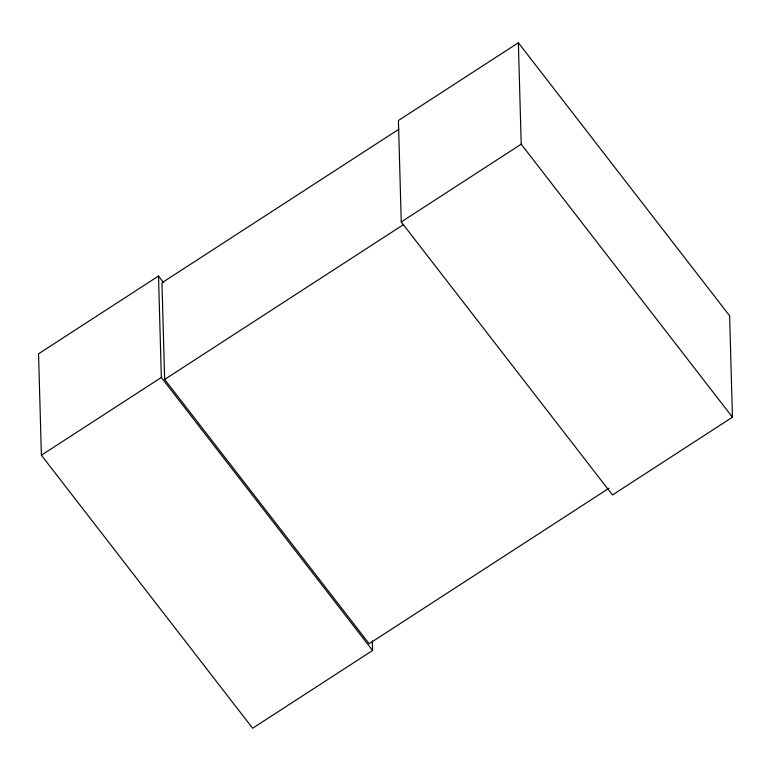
<?xml version="1.0" encoding="UTF-8"?>
<svg xmlns="http://www.w3.org/2000/svg" width="771" height="771" viewBox="0 0 771 771"><rect width="100%" height="100%" fill="white"/><g stroke="black" fill="none" stroke-linecap="round" stroke-linejoin="round"><path stroke-width="1.16" d="M163.654 282.697L158.508 276.037L38.55 353.793L41.383 455.218L252.628 728.238L372.586 650.483L372.316 640.932M518.372 42.762L398.414 120.517L401.248 221.942L612.492 494.963L732.45 417.207L729.617 315.782L518.372 42.762L521.206 144.187L732.45 417.207M398.838 129.239L161.949 282.793L164.647 379.438L369.136 643.727L609.051 488.207M41.383 455.218L161.341 377.462L158.508 276.037M401.248 221.942L521.206 144.187M164.647 379.438L403.551 224.583M161.341 377.462L372.586 650.483"/></g></svg>
